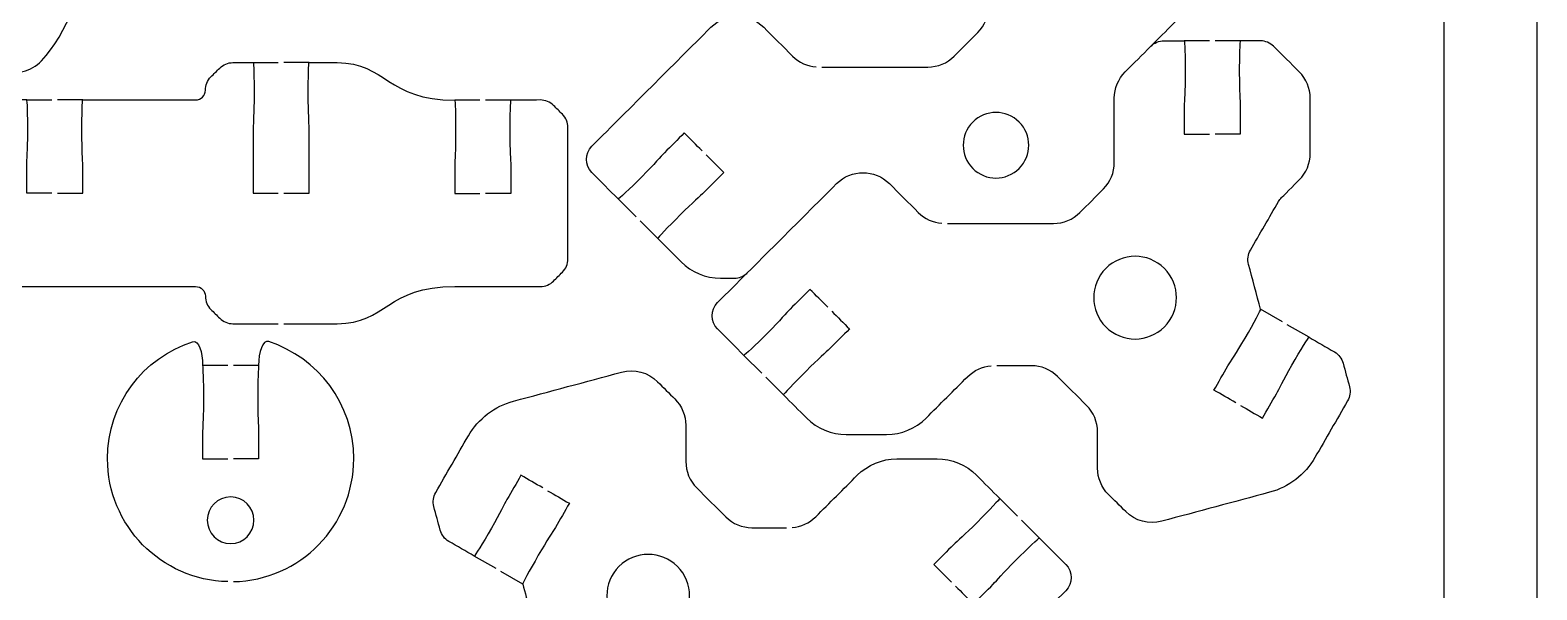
# Model space of a CAD drawing. Extents: x 0 to 410, y 0 to 455.
# Drawn here: x 329.3 to 410, y 368.6 to 398.6 of the extents above; entities that cross this region are included whole.
import ezdxf

# ---------------------------------------------------------------- set-up
doc = ezdxf.new("R2010")
doc.units = 0
doc.header["$MEASUREMENT"] = 0
doc.layers.add('DEFAULT', color=18, linetype='CONTINUOUS')

msp = doc.modelspace()

# ---------------------------------------------------------------- linework, layer by layer
at = {"layer": 'DEFAULT', "color": 18}
msp.add_lwpolyline([(410.025, 0.025), (0.025, 0.025), (0.025, 455.025), (410.025, 455.025)], close=True, dxfattribs=at)
at = {"layer": 'DEFAULT', "color": 1}
for points in [[(405.05, 242.15), (405.05, 437.847)], [(392.479, 398.025), (391.128, 398.025)], [(394.13, 398.025), (392.779, 398.025)], [(341.22, 396.858), (341.224, 396.858), (342.571, 396.858)], [(344.222, 396.858), (342.871, 396.858)], [(329.088, 394.857), (329.092, 394.857), (330.439, 394.857)], [(332.09, 394.857), (330.739, 394.857)], [(353.377, 394.843), (352.026, 394.843)], [(355.028, 394.843), (353.677, 394.843)], [(361.745, 388.592), (360.789, 389.548)], [(362.909, 387.428), (361.956, 388.38)], [(396.384, 382.955), (395.216, 383.632)], [(397.816, 382.129), (397.813, 382.133), (396.645, 382.806)], [(339.862, 380.623), (338.514, 380.623)], [(341.513, 380.623), (340.162, 380.623)], [(368.483, 380.206), (367.527, 381.162)], [(369.647, 379.042), (368.695, 379.995)], [(382.195, 372.534), (381.239, 373.49)], [(383.36, 371.369), (382.407, 372.322)], [(354.245, 369.729), (353.074, 370.403)], [(355.67, 368.903), (354.502, 369.577)]]:
    msp.add_lwpolyline(points, dxfattribs=at)
for points, knots in [([(371.7, 396.621), (373.595, 396.621), (375.489, 396.621), (377.383, 396.621), (377.913, 396.621), (378.421, 396.829), (378.798, 397.207), (379.218, 397.628), (379.638, 398.049), (380.057, 398.47), (380.431, 398.844), (380.64, 399.352), (380.64, 399.881), (380.64, 401.032), (380.64, 402.183), (380.64, 403.335), (380.64, 403.864), (380.848, 404.372), (381.225, 404.749), (381.681, 405.205), (382.138, 405.662), (382.594, 406.118), (382.784, 406.305), (383.038, 406.411), (383.303, 406.411), (383.665, 406.41), (384.027, 406.408), (384.39, 406.407), (384.414, 406.383), (384.439, 405.61), (384.443, 404.661), (384.443, 403.691), (384.39, 403.197), (384.393, 402.908), (384.392, 402.408), (384.391, 401.908), (384.39, 401.408), (384.84, 401.408), (385.29, 401.408), (385.741, 401.408)], [0, 0, 0, 0, 16.11, 16.11, 16.11, 17.11, 17.11, 17.11, 22.165818, 22.165818, 22.165818, 23.165818, 23.165818, 23.165818, 32.955818, 32.955818, 32.955818, 33.955818, 33.955818, 33.955818, 39.442967, 39.442967, 39.442967, 40.442967, 40.442967, 40.442967, 43.522983, 43.522983, 43.522983, 44.522983, 44.522983, 44.522983, 45.522983, 45.522983, 45.522983, 49.772995, 49.772995, 49.772995, 53.602995, 53.602995, 53.602995, 53.602995]), ([(386.044, 401.408), (386.492, 401.408), (386.94, 401.408), (387.388, 401.408), (387.389, 401.908), (387.391, 402.408), (387.392, 402.908), (387.388, 403.197), (387.339, 403.691), (387.339, 404.661), (387.339, 405.613), (387.364, 406.383), (387.392, 406.411), (387.756, 406.41), (388.121, 406.408), (388.485, 406.407), (388.746, 406.404), (388.997, 406.301), (389.18, 406.118), (389.638, 405.661), (390.095, 405.203), (390.553, 404.746), (390.93, 404.368), (391.138, 403.86), (391.138, 403.331), (391.138, 402.344), (391.138, 401.358), (391.138, 400.371), (391.138, 399.842), (390.93, 399.334), (390.553, 398.957), (390.146, 398.549), (389.739, 398.14), (389.332, 397.732)], [0, 0, 0, 0, 3.81, 3.81, 3.81, 8.060012, 8.060012, 8.060012, 9.060012, 9.060012, 9.060012, 10.060012, 10.060012, 10.060012, 13.160028, 13.160028, 13.160028, 14.160028, 14.160028, 14.160028, 19.661319, 19.661319, 19.661319, 20.661319, 20.661319, 20.661319, 29.051319, 29.051319, 29.051319, 30.051319, 30.051319, 30.051319, 34.951574, 34.951574, 34.951574, 34.951574]), ([(316.053, 400.971), (316.164, 400.389), (316.274, 399.807), (316.388, 399.225), (316.515, 398.558), (317.288, 397.616), (317.916, 396.956), (318.466, 396.374), (319.309, 396.166), (320.064, 396.441), (321.114, 396.823), (322.164, 397.206), (323.214, 397.588), (323.655, 397.747), (324.139, 397.747), (324.58, 397.588), (325.631, 397.206), (326.682, 396.823), (327.733, 396.441), (328.488, 396.166), (329.328, 396.374), (329.882, 396.956), (331.198, 398.346), (332.327, 401.225), (332.136, 402.23)], [0, 0, 0, 0, 5.050199, 5.050199, 5.050199, 6.050543, 6.050543, 6.050543, 7.050887, 7.050887, 7.050887, 16.557177, 16.557177, 16.557177, 17.557522, 17.557522, 17.557522, 27.073213, 27.073213, 27.073213, 28.073557, 28.073557, 28.073557, 29.073901, 29.073901, 29.073901, 29.073901]), ([(365.283, 392.13), (364.964, 392.449), (364.646, 392.768), (364.327, 393.086), (363.974, 392.732), (363.622, 392.378), (363.269, 392.024), (363.064, 391.823), (362.747, 391.435), (362.066, 390.754), (361.381, 390.07), (360.81, 389.527), (360.789, 389.548), (360.317, 390.02), (359.846, 390.491), (359.374, 390.963), (358.986, 391.354), (358.986, 391.986), (359.374, 392.374), (361.501, 394.501), (363.629, 396.628), (365.756, 398.755), (366.539, 399.535), (367.806, 399.535), (368.585, 398.755), (369.101, 398.239), (369.618, 397.723), (370.134, 397.207), (370.476, 396.865), (370.924, 396.66), (371.4, 396.628)], [0, 0, 0, 0, 3.832519, 3.832519, 3.832519, 8.082236, 8.082236, 8.082236, 9.082236, 9.082236, 9.082236, 10.082236, 10.082236, 10.082236, 15.753233, 15.753233, 15.753233, 16.753233, 16.753233, 16.753233, 42.336356, 42.336356, 42.336356, 43.336356, 43.336356, 43.336356, 49.544754, 49.544754, 49.544754, 50.544754, 50.544754, 50.544754, 50.544754]), ([(378.438, 388.236), (380.333, 388.236), (382.227, 388.236), (384.121, 388.236), (384.651, 388.236), (385.159, 388.447), (385.536, 388.821), (385.955, 389.242), (386.373, 389.663), (386.792, 390.084), (387.166, 390.458), (387.378, 390.966), (387.378, 391.495), (387.378, 392.647), (387.378, 393.798), (387.378, 394.949), (387.378, 395.478), (387.586, 395.986), (387.963, 396.364), (388.419, 396.82), (388.876, 397.276), (389.332, 397.732), (389.523, 397.923), (389.777, 398.029), (390.041, 398.029), (390.403, 398.028), (390.765, 398.026), (391.128, 398.025), (391.152, 398.001), (391.177, 397.228), (391.177, 396.275), (391.177, 395.309), (391.128, 394.811), (391.128, 394.526), (391.128, 394.026), (391.128, 393.526), (391.128, 393.026), (391.578, 393.026), (392.028, 393.026), (392.479, 393.026)], [0, 0, 0, 0, 16.11, 16.11, 16.11, 17.11, 17.11, 17.11, 22.158762, 22.158762, 22.158762, 23.158762, 23.158762, 23.158762, 32.948762, 32.948762, 32.948762, 33.948762, 33.948762, 33.948762, 39.435911, 39.435911, 39.435911, 40.435911, 40.435911, 40.435911, 43.515927, 43.515927, 43.515927, 44.515927, 44.515927, 44.515927, 45.515927, 45.515927, 45.515927, 49.765927, 49.765927, 49.765927, 53.595927, 53.595927, 53.595927, 53.595927]), ([(393.886, 378.626), (393.497, 378.851), (393.108, 379.075), (392.719, 379.3), (392.969, 379.734), (393.22, 380.168), (393.47, 380.602), (393.611, 380.849), (393.904, 381.254), (394.387, 382.09), (394.867, 382.926), (395.238, 383.611), (395.216, 383.632), (395.001, 384.435), (394.786, 385.238), (394.571, 386.041), (394.504, 386.295), (394.539, 386.571), (394.67, 386.8), (395.174, 387.672), (395.678, 388.545), (396.183, 389.417), (396.229, 389.495), (396.282, 389.566), (396.342, 389.626), (396.342, 389.626), (397.054, 390.338), (397.291, 390.575), (397.668, 390.949), (397.876, 391.46), (397.876, 391.989), (397.876, 392.975), (397.876, 393.96), (397.876, 394.946), (397.876, 395.475), (397.668, 395.983), (397.291, 396.36), (396.833, 396.818), (396.376, 397.275), (395.918, 397.732), (395.731, 397.919), (395.477, 398.022), (395.216, 398.025), (394.853, 398.026), (394.49, 398.028), (394.126, 398.029), (394.098, 398.001), (394.077, 397.228), (394.077, 396.275), (394.077, 395.309), (394.126, 394.811), (394.126, 394.526), (394.126, 394.026), (394.126, 393.526), (394.126, 393.026), (393.677, 393.026), (393.228, 393.026), (392.779, 393.026)], [0, 0, 0, 0, 3.821544, 3.821544, 3.821544, 8.082178, 8.082178, 8.082178, 9.082178, 9.082178, 9.082178, 10.082178, 10.082178, 10.082178, 17.15309, 17.15309, 17.15309, 18.15309, 18.15309, 18.15309, 26.724, 26.724, 26.724, 27.724, 27.724, 27.724, 28.724, 28.724, 28.724, 29.724, 29.724, 29.724, 38.104, 38.104, 38.104, 39.104, 39.104, 39.104, 44.605291, 44.605291, 44.605291, 45.605291, 45.605291, 45.605291, 48.695307, 48.695307, 48.695307, 49.695307, 49.695307, 49.695307, 50.695307, 50.695307, 50.695307, 54.945307, 54.945307, 54.945307, 58.765307, 58.765307, 58.765307, 58.765307]), ([(330.739, 389.858), (331.19, 389.858), (331.64, 389.858), (332.09, 389.858), (332.09, 390.358), (332.09, 390.858), (332.09, 391.358), (332.09, 391.643), (332.041, 392.141), (332.041, 393.108), (332.041, 394.074), (332.066, 394.857), (332.09, 394.857), (334.107, 394.857), (336.124, 394.857), (338.14, 394.857), (338.43, 394.857), (338.663, 395.09), (338.663, 395.379), (338.663, 395.644), (338.768, 395.905), (338.955, 396.092), (339.114, 396.25), (339.273, 396.407), (339.432, 396.565), (339.619, 396.752), (339.873, 396.858), (340.137, 396.858), (340.499, 396.858), (340.862, 396.858), (341.224, 396.858), (341.252, 396.858), (341.273, 396.074), (341.273, 395.108), (341.273, 394.141), (341.224, 393.644), (341.224, 393.358), (341.224, 392.191), (341.224, 391.025), (341.224, 389.858), (341.673, 389.858), (342.122, 389.858), (342.571, 389.858)], [0, 0, 0, 0, 3.83, 3.83, 3.83, 8.08, 8.08, 8.08, 9.08, 9.08, 9.08, 10.08, 10.08, 10.08, 27.23, 27.23, 27.23, 28.23, 28.23, 28.23, 29.23, 29.23, 29.23, 31.13213, 31.13213, 31.13213, 32.13213, 32.13213, 32.13213, 35.21213, 35.21213, 35.21213, 36.21213, 36.21213, 36.21213, 37.21213, 37.21213, 37.21213, 47.13213, 47.13213, 47.13213, 50.95213, 50.95213, 50.95213, 50.95213]), ([(342.871, 389.858), (343.322, 389.858), (343.772, 389.858), (344.222, 389.858), (344.222, 391.025), (344.222, 392.191), (344.222, 393.358), (344.222, 393.644), (344.173, 394.141), (344.173, 395.108), (344.173, 396.074), (344.198, 396.858), (344.222, 396.858), (344.722, 396.858), (345.222, 396.858), (345.722, 396.858), (348.378, 396.858), (348.367, 394.843), (352.026, 394.843), (352.054, 394.843), (352.075, 394.06), (352.075, 393.093), (352.075, 392.127), (352.026, 391.629), (352.026, 391.344), (352.026, 390.844), (352.026, 390.344), (352.026, 389.844), (352.476, 389.844), (352.927, 389.844), (353.377, 389.844)], [0, 0, 0, 0, 3.83, 3.83, 3.83, 13.75, 13.75, 13.75, 14.75, 14.75, 14.75, 15.75, 15.75, 15.75, 20, 20, 20, 21, 21, 21, 22, 22, 22, 23, 23, 23, 27.25, 27.25, 27.25, 31.08, 31.08, 31.08, 31.08]), ([(330.439, 389.858), (329.99, 389.858), (329.541, 389.858), (329.092, 389.858), (329.092, 390.358), (329.092, 390.858), (329.092, 391.358), (329.092, 391.643), (329.141, 392.141), (329.141, 393.108), (329.141, 394.074), (329.12, 394.857), (329.088, 394.857), (327.726, 394.857), (326.365, 394.857), (325.003, 394.857), (324.738, 394.857), (324.484, 394.751), (324.297, 394.564), (324.139, 394.406), (323.98, 394.247), (323.821, 394.088), (323.634, 393.901), (323.528, 393.647), (323.528, 393.379), (323.528, 391.03), (323.528, 388.68), (323.528, 386.331), (323.528, 386.066), (323.634, 385.812), (323.821, 385.625), (323.98, 385.466), (324.139, 385.308), (324.297, 385.149), (324.484, 384.962), (324.738, 384.856), (325.003, 384.856), (329.382, 384.856), (333.761, 384.856), (338.14, 384.856), (338.43, 384.856), (338.663, 384.62), (338.663, 384.334), (338.663, 384.066), (338.768, 383.812), (338.955, 383.625), (339.114, 383.466), (339.273, 383.307), (339.432, 383.149), (339.619, 382.965), (339.873, 382.859), (340.137, 382.859), (340.949, 382.859), (341.76, 382.859), (342.571, 382.859)], [0, 0, 0, 0, 3.82, 3.82, 3.82, 8.07, 8.07, 8.07, 9.07, 9.07, 9.07, 10.08, 10.08, 10.08, 21.66, 21.66, 21.66, 22.66, 22.66, 22.66, 24.569188, 24.569188, 24.569188, 25.569188, 25.569188, 25.569188, 45.549188, 45.549188, 45.549188, 46.549188, 46.549188, 46.549188, 48.458377, 48.458377, 48.458377, 49.458377, 49.458377, 49.458377, 86.698377, 86.698377, 86.698377, 87.698377, 87.698377, 87.698377, 88.698377, 88.698377, 88.698377, 90.607565, 90.607565, 90.607565, 91.607565, 91.607565, 91.607565, 98.507565, 98.507565, 98.507565, 98.507565]), ([(342.871, 382.859), (343.823, 382.859), (344.774, 382.859), (345.725, 382.859), (348.378, 382.859), (348.371, 384.856), (352.026, 384.856), (353.556, 384.856), (355.086, 384.856), (356.615, 384.856), (356.88, 384.856), (357.134, 384.962), (357.321, 385.149), (357.48, 385.308), (357.638, 385.466), (357.797, 385.625), (357.984, 385.812), (358.09, 386.066), (358.09, 386.331), (358.09, 388.68), (358.09, 391.03), (358.09, 393.379), (358.09, 393.647), (357.984, 393.901), (357.797, 394.088), (357.64, 394.246), (357.482, 394.403), (357.324, 394.561), (357.134, 394.751), (356.876, 394.854), (356.608, 394.854), (356.082, 394.85), (355.555, 394.847), (355.028, 394.843), (355.003, 394.843), (354.979, 394.06), (354.979, 393.093), (354.979, 392.127), (355.028, 391.629), (355.028, 391.344), (355.028, 390.844), (355.028, 390.344), (355.028, 389.844), (354.578, 389.844), (354.127, 389.844), (353.677, 389.844)], [0, 0, 0, 0, 8.09, 8.09, 8.09, 9.09, 9.09, 9.09, 22.1, 22.1, 22.1, 23.1, 23.1, 23.1, 25.009188, 25.009188, 25.009188, 26.009188, 26.009188, 26.009188, 45.989188, 45.989188, 45.989188, 46.989188, 46.989188, 46.989188, 48.884234, 48.884234, 48.884234, 49.884234, 49.884234, 49.884234, 54.364335, 54.364335, 54.364335, 55.364335, 55.364335, 55.364335, 56.364335, 56.364335, 56.364335, 60.614335, 60.614335, 60.614335, 64.444335, 64.444335, 64.444335, 64.444335]), ([(382.276, 393.672), (382.964, 392.984), (382.964, 391.87), (382.276, 391.185), (381.592, 390.497), (380.48, 390.497), (379.793, 391.185), (379.108, 391.873), (379.108, 392.984), (379.793, 393.669), (380.477, 394.357), (381.592, 394.357), (382.276, 393.672)], [1, 1, 1, 1, 2, 2, 2, 3, 3, 3, 4, 4, 4, 5, 5, 5, 5]), ([(365.495, 391.919), (365.812, 391.601), (366.13, 391.284), (366.447, 390.966), (366.095, 390.612), (365.742, 390.258), (365.389, 389.904), (365.184, 389.703), (364.8, 389.386), (364.115, 388.701), (363.438, 388.028), (362.909, 387.46), (362.909, 387.428), (363.324, 387.014), (363.739, 386.6), (364.154, 386.186), (364.715, 385.622), (365.481, 385.304), (366.274, 385.304), (366.521, 385.304), (366.768, 385.304), (367.015, 385.304), (367.266, 385.304), (367.509, 385.399), (367.693, 385.572)], [0, 0, 0, 0, 3.818377, 3.818377, 3.818377, 8.068094, 8.068094, 8.068094, 9.068094, 9.068094, 9.068094, 10.068094, 10.068094, 10.068094, 15.053202, 15.053202, 15.053202, 16.053202, 16.053202, 16.053202, 18.153202, 18.153202, 18.153202, 19.153202, 19.153202, 19.153202, 19.153202]), ([(372.021, 383.745), (371.703, 384.063), (371.384, 384.382), (371.065, 384.701), (370.711, 384.348), (370.357, 383.995), (370.003, 383.643), (369.802, 383.438), (369.485, 383.053), (368.8, 382.369), (368.13, 381.695), (367.566, 381.162), (367.527, 381.162), (367.055, 381.634), (366.584, 382.106), (366.112, 382.577), (365.724, 382.969), (365.724, 383.6), (366.112, 383.992), (368.239, 386.118), (370.367, 388.244), (372.494, 390.37), (373.274, 391.153), (374.54, 391.153), (375.323, 390.37), (375.839, 389.854), (376.356, 389.338), (376.872, 388.821), (377.214, 388.483), (377.662, 388.278), (378.138, 388.243)], [0, 0, 0, 0, 3.832519, 3.832519, 3.832519, 8.082236, 8.082236, 8.082236, 9.082236, 9.082236, 9.082236, 10.082236, 10.082236, 10.082236, 15.753233, 15.753233, 15.753233, 16.753233, 16.753233, 16.753233, 42.329286, 42.329286, 42.329286, 43.329286, 43.329286, 43.329286, 49.537684, 49.537684, 49.537684, 50.537684, 50.537684, 50.537684, 50.537684]), ([(386.923, 385.824), (387.789, 386.689), (389.193, 386.692), (390.059, 385.826), (390.927, 384.958), (390.924, 383.554), (390.059, 382.688), (389.193, 381.823), (387.791, 381.823), (386.923, 382.691), (386.058, 383.556), (386.058, 384.958), (386.923, 385.824)], [1, 1, 1, 1, 2, 2, 2, 3, 3, 3, 4, 4, 4, 5, 5, 5, 5]), ([(372.233, 383.533), (372.55, 383.216), (372.868, 382.898), (373.185, 382.581), (372.831, 382.228), (372.477, 381.875), (372.124, 381.522), (371.922, 381.318), (371.534, 381), (370.854, 380.319), (370.18, 379.646), (369.647, 379.078), (369.647, 379.042), (370.061, 378.628), (370.475, 378.214), (370.889, 377.801), (371.453, 377.236), (372.219, 376.922), (373.013, 376.922), (373.732, 376.922), (374.452, 376.922), (375.172, 376.922), (375.965, 376.922), (376.731, 377.24), (377.292, 377.801), (378.031, 378.54), (378.771, 379.28), (379.511, 380.019), (379.853, 380.362), (380.304, 380.566), (380.784, 380.602)], [0, 0, 0, 0, 3.818377, 3.818377, 3.818377, 8.068094, 8.068094, 8.068094, 9.068094, 9.068094, 9.068094, 10.068094, 10.068094, 10.068094, 15.046126, 15.046126, 15.046126, 16.046126, 16.046126, 16.046126, 22.166126, 22.166126, 22.166126, 23.166126, 23.166126, 23.166126, 32.061529, 32.061529, 32.061529, 33.061529, 33.061529, 33.061529, 33.061529]), ([(339.862, 369.03), (336.288, 369.112), (333.417, 372.033), (333.417, 375.624), (333.417, 378.555), (335.329, 381.039), (337.975, 381.896), (338.303, 382.002), (338.514, 381.328), (338.514, 380.623), (338.514, 380.496), (338.564, 379.84), (338.564, 378.873), (338.564, 377.906), (338.514, 377.409), (338.514, 377.123), (338.514, 376.623), (338.514, 376.124), (338.514, 375.624), (338.964, 375.624), (339.413, 375.624), (339.862, 375.624)], [0, 0, 0, 0, 1, 1, 1, 2, 2, 2, 3, 3, 3, 4, 4, 4, 5, 5, 5, 9.25, 9.25, 9.25, 13.07, 13.07, 13.07, 13.07]), ([(340.162, 369.03), (343.739, 369.105), (346.614, 372.029), (346.614, 375.624), (346.614, 378.555), (344.702, 381.039), (342.056, 381.9), (341.728, 382.006), (341.513, 381.328), (341.513, 380.623), (341.513, 380.496), (341.464, 379.84), (341.464, 378.873), (341.464, 377.906), (341.513, 377.409), (341.513, 377.123), (341.513, 376.623), (341.513, 376.124), (341.513, 375.624), (341.063, 375.624), (340.612, 375.624), (340.162, 375.624)], [0, 0, 0, 0, 1, 1, 1, 2, 2, 2, 3, 3, 3, 4, 4, 4, 5, 5, 5, 9.25, 9.25, 9.25, 13.08, 13.08, 13.08, 13.08]), ([(394.147, 378.474), (394.537, 378.25), (394.926, 378.025), (395.315, 377.801), (395.566, 378.234), (395.816, 378.668), (396.067, 379.102), (396.208, 379.349), (396.416, 379.804), (396.896, 380.64), (397.375, 381.473), (397.781, 382.133), (397.813, 382.133), (398.268, 381.87), (398.723, 381.608), (399.178, 381.346), (399.407, 381.212), (399.573, 380.997), (399.644, 380.739), (399.757, 380.319), (399.869, 379.9), (399.982, 379.48), (400.049, 379.222), (400.014, 378.951), (399.88, 378.721), (399.297, 377.71), (398.714, 376.699), (398.13, 375.687), (397.601, 374.767), (396.726, 374.096), (395.703, 373.821), (393.776, 373.304), (391.848, 372.786), (389.921, 372.269), (389.23, 372.082), (388.492, 372.28), (387.988, 372.788), (387.68, 373.094), (387.372, 373.401), (387.064, 373.708), (386.69, 374.082), (386.478, 374.59), (386.478, 375.123), (386.478, 375.769), (386.478, 376.414), (386.478, 377.06), (386.478, 377.592), (386.266, 378.1), (385.892, 378.474), (385.374, 378.992), (384.855, 379.509), (384.337, 380.027), (383.963, 380.4), (383.458, 380.609), (382.933, 380.609), (382.316, 380.609), (381.7, 380.609), (381.084, 380.609)], [0, 0, 0, 0, 3.821544, 3.821544, 3.821544, 8.082178, 8.082178, 8.082178, 9.082178, 9.082178, 9.082178, 10.082178, 10.082178, 10.082178, 14.548698, 14.548698, 14.548698, 15.548698, 15.548698, 15.548698, 19.245521, 19.245521, 19.245521, 20.245521, 20.245521, 20.245521, 30.17334, 30.17334, 30.17334, 31.17334, 31.17334, 31.17334, 48.14367, 48.14367, 48.14367, 49.14367, 49.14367, 49.14367, 52.841846, 52.841846, 52.841846, 53.841846, 53.841846, 53.841846, 59.331846, 59.331846, 59.331846, 60.331846, 60.331846, 60.331846, 66.56146, 66.56146, 66.56146, 67.56146, 67.56146, 67.56146, 72.80146, 72.80146, 72.80146, 72.80146]), ([(356.742, 374.058), (356.353, 374.282), (355.964, 374.507), (355.575, 374.731), (355.324, 374.299), (355.074, 373.866), (354.823, 373.433), (354.679, 373.186), (354.474, 372.728), (353.991, 371.895), (353.514, 371.066), (353.109, 370.403), (353.074, 370.403), (352.62, 370.664), (352.166, 370.925), (351.712, 371.186), (351.482, 371.32), (351.313, 371.539), (351.246, 371.793), (351.133, 372.214), (351.02, 372.635), (350.907, 373.056), (350.837, 373.31), (350.872, 373.585), (351.006, 373.814), (351.589, 374.825), (352.173, 375.837), (352.756, 376.848), (353.289, 377.765), (354.16, 378.436), (355.183, 378.711), (357.112, 379.228), (359.04, 379.745), (360.969, 380.263), (361.657, 380.45), (362.394, 380.252), (362.902, 379.748), (363.209, 379.44), (363.516, 379.132), (363.823, 378.824), (364.197, 378.45), (364.408, 377.942), (364.408, 377.412), (364.409, 376.766), (364.411, 376.119), (364.412, 375.472), (364.412, 374.943), (364.62, 374.435), (364.997, 374.061), (365.515, 373.542), (366.032, 373.024), (366.55, 372.505), (366.924, 372.131), (367.428, 371.923), (367.957, 371.923), (368.573, 371.923), (369.19, 371.923), (369.806, 371.923)], [0, 0, 0, 0, 3.821544, 3.821544, 3.821544, 8.07352, 8.07352, 8.07352, 9.07352, 9.07352, 9.07352, 10.07352, 10.07352, 10.07352, 14.526384, 14.526384, 14.526384, 15.526384, 15.526384, 15.526384, 19.232865, 19.232865, 19.232865, 20.232865, 20.232865, 20.232865, 30.160685, 30.160685, 30.160685, 31.160685, 31.160685, 31.160685, 48.140673, 48.140673, 48.140673, 49.140673, 49.140673, 49.140673, 52.838848, 52.838848, 52.838848, 53.838848, 53.838848, 53.838848, 59.338857, 59.338857, 59.338857, 60.338857, 60.338857, 60.338857, 66.568472, 66.568472, 66.568472, 67.568472, 67.568472, 67.568472, 72.808472, 72.808472, 72.808472, 72.808472]), ([(370.106, 371.93), (370.582, 371.966), (371.033, 372.17), (371.376, 372.512), (372.116, 373.252), (372.857, 373.992), (373.598, 374.731), (374.159, 375.292), (374.921, 375.613), (375.718, 375.61), (376.437, 375.611), (377.155, 375.612), (377.874, 375.613), (378.668, 375.613), (379.433, 375.296), (379.998, 374.731), (380.411, 374.317), (380.825, 373.903), (381.239, 373.49), (381.239, 373.454), (380.707, 372.89), (380.036, 372.216), (379.352, 371.532), (378.964, 371.214), (378.763, 371.013), (378.41, 370.659), (378.057, 370.305), (377.704, 369.951), (378.022, 369.634), (378.339, 369.316), (378.657, 368.999)], [0, 0, 0, 0, 1, 1, 1, 9.902477, 9.902477, 9.902477, 10.902477, 10.902477, 10.902477, 17.012485, 17.012485, 17.012485, 18.012485, 18.012485, 18.012485, 22.990517, 22.990517, 22.990517, 23.990517, 23.990517, 23.990517, 24.990517, 24.990517, 24.990517, 29.240235, 29.240235, 29.240235, 33.058611, 33.058611, 33.058611, 33.058611]), ([(357, 373.906), (357.39, 373.681), (357.781, 373.457), (358.171, 373.232), (357.921, 372.799), (357.67, 372.367), (357.42, 371.934), (357.275, 371.687), (356.986, 371.281), (356.503, 370.442), (356.023, 369.609), (355.649, 368.921), (355.67, 368.903), (355.922, 367.967), (356.173, 367.031), (356.425, 366.095), (355.829, 365.064), (355.233, 364.033), (354.636, 363.001), (354.291, 362.655), (353.945, 362.308), (353.599, 361.961), (353.222, 361.583), (353.01, 361.075), (353.01, 360.546), (353.01, 359.56), (353.01, 358.573), (353.01, 357.586), (353.01, 357.057), (353.222, 356.549), (353.596, 356.172), (354.053, 355.714), (354.51, 355.257), (354.968, 354.799), (355.155, 354.612), (355.409, 354.51), (355.67, 354.51), (356.033, 354.509), (356.397, 354.508), (356.76, 354.507), (356.788, 354.535), (356.809, 355.304), (356.809, 356.256), (356.809, 357.227), (356.764, 357.72), (356.76, 358.01), (356.761, 358.509), (356.762, 359.009), (356.764, 359.509), (357.213, 359.509), (357.662, 359.509), (358.111, 359.509)], [0, 0, 0, 0, 3.830209, 3.830209, 3.830209, 8.082185, 8.082185, 8.082185, 9.082185, 9.082185, 9.082185, 10.082185, 10.082185, 10.082185, 18.32483, 18.32483, 18.32483, 28.454875, 28.454875, 28.454875, 32.619739, 32.619739, 32.619739, 33.619739, 33.619739, 33.619739, 42.009739, 42.009739, 42.009739, 43.009739, 43.009739, 43.009739, 48.51103, 48.51103, 48.51103, 49.51103, 49.51103, 49.51103, 52.601046, 52.601046, 52.601046, 53.601046, 53.601046, 53.601046, 54.601046, 54.601046, 54.601046, 58.851058, 58.851058, 58.851058, 62.671058, 62.671058, 62.671058, 62.671058]), ([(340.018, 371.076), (339.326, 371.076), (338.765, 371.633), (338.765, 372.325), (338.765, 373.016), (339.326, 373.574), (340.018, 373.574), (340.705, 373.574), (341.266, 373.016), (341.266, 372.325), (341.266, 371.633), (340.705, 371.076), (340.018, 371.076)], [1, 1, 1, 1, 2, 2, 2, 3, 3, 3, 4, 4, 4, 5, 5, 5, 5]), ([(363.964, 366.71), (363.099, 365.844), (361.695, 365.842), (360.829, 366.707), (359.961, 367.575), (359.963, 368.98), (360.829, 369.845), (361.695, 370.711), (363.097, 370.711), (363.964, 369.843), (364.83, 368.977), (364.83, 367.575), (363.964, 366.71)], [1, 1, 1, 1, 2, 2, 2, 3, 3, 3, 4, 4, 4, 5, 5, 5, 5]), ([(378.869, 368.787), (379.187, 368.468), (379.506, 368.15), (379.825, 367.831), (380.177, 368.185), (380.53, 368.539), (380.883, 368.893), (381.084, 369.094), (381.402, 369.482), (382.086, 370.166), (382.756, 370.833), (383.321, 371.369), (383.359, 371.369), (383.831, 370.898), (384.303, 370.426), (384.774, 369.955), (385.166, 369.567), (385.166, 368.932), (384.774, 368.544), (382.647, 366.416), (380.52, 364.289), (378.392, 362.162), (377.613, 361.382), (376.346, 361.382), (375.567, 362.162), (375.049, 362.678), (374.532, 363.194), (374.014, 363.711), (373.676, 364.053), (373.224, 364.254), (372.751, 364.289)], [0, 0, 0, 0, 3.832519, 3.832519, 3.832519, 8.082236, 8.082236, 8.082236, 9.082236, 9.082236, 9.082236, 10.082236, 10.082236, 10.082236, 15.753233, 15.753233, 15.753233, 16.753233, 16.753233, 16.753233, 42.336356, 42.336356, 42.336356, 43.336356, 43.336356, 43.336356, 49.551829, 49.551829, 49.551829, 50.551829, 50.551829, 50.551829, 50.551829])]:
    msp.add_open_spline(points, degree=3, knots=knots, dxfattribs=at)

doc.saveas('drawing.dxf')
